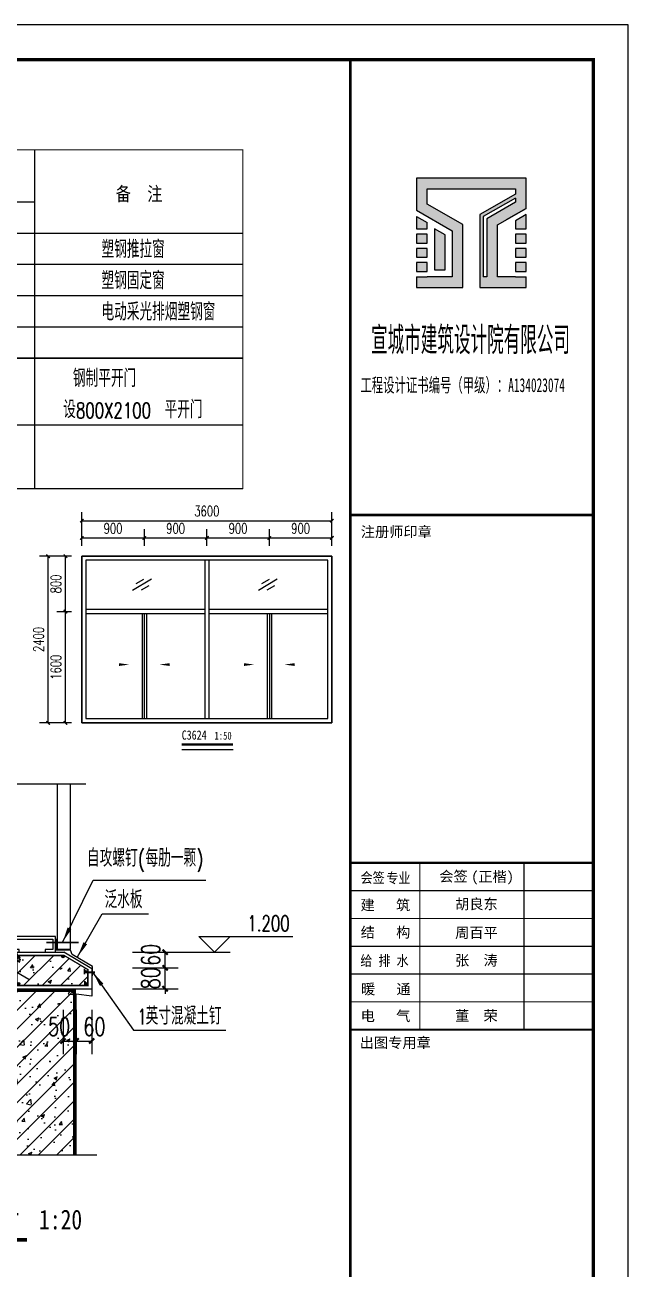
# Model space of a CAD drawing. Extents: x 683431 to 951238, y -788560 to -543702.
# Drawn here: x 866559 to 883931, y -764985 to -729160 of the extents above; entities that cross this region are included whole.
import ezdxf
from ezdxf.enums import TextEntityAlignment as Align

# ---------------------------------------------------------------- set-up
doc = ezdxf.new("R2010")
doc.units = 0
doc.header["$LTSCALE"] = 1000
doc.header["$MEASUREMENT"] = 0
for name, color, linetype in [('BZ_标准图框', 7, 'Continuous'), ('C型钢', 6, 'Continuous'), ('DIM_SYMB', 3, 'Continuous'), ('DOTE', 1, 'Continuous'), ('PUB_DIM', 3, 'Continuous'), ('PUB_TEXT', 3, 'Continuous'), ('PUB_TITLE', 4, 'Continuous'), ('RAIL', 163, 'Continuous'), ('TK(图框线)', 45, 'Continuous'), ('WALL', 7, 'Continuous'), ('梁柱', 3, 'Continuous')]:
    doc.layers.add(name, color=color, linetype=linetype)
doc.styles.add('-宋体', font='', dxfattribs={"width": 0.8})
doc.styles.add('_TCH_DIM', font='SIMPLEX', dxfattribs={"bigfont": 'GBCBIG'})
doc.styles.add('_TCH_DIM_T3', font='SIMPLEX', dxfattribs={"width": 0.705882, "bigfont": 'GBCBIG'})
doc.styles.add('_TCH_LABEL', font='COMPLEX', dxfattribs={"bigfont": 'GBCBIG'})
doc.styles.add('HT', font='')
doc.styles.add('TESD', font='tssdeng.shx', dxfattribs={"width": 0.8, "bigfont": '_hztxt.shx'})
doc.styles.add('YAYA', font='', dxfattribs={"width": 0.8, "height": 1})
doc.styles.add('宋体', font='')
doc.styles.get('-宋体').set_extended_font_data('SimSun')
doc.styles.get('HT').set_extended_font_data('SimHei')
doc.styles.get('YAYA').set_extended_font_data('SimSun')
doc.styles.get('宋体').set_extended_font_data('SimSun')
doc.dimstyles.new('20&&100', dxfattribs={"dimtxt": 350, "dimasz": 100, "dimexe": 250, "dimexo": 300, "dimgap": 100, "dimtad": 1, "dimdec": 0, "dimlfac": 0.2, "dimzin": 0, "dimdsep": 46, "dimtxsty": '_TCH_DIM_T3', "dimblk": 'ARCHTICK', "dimcen": 0.09, "dimclrt": 7, "dimazin": 2, "dimtfac": 1, "dimtdec": 0, "dimtix": 1, "dimtmove": 2, "dimatfit": 3, "dimfxl": 0, "dimtolj": 1, "dimtzin": 0, "dimarcsym": 0})
doc.dimstyles.new('_TCH_ARCH&&50', dxfattribs={"dimtxt": 148.75, "dimasz": 50, "dimexe": 125, "dimexo": 150, "dimgap": 63.125, "dimtad": 1, "dimdec": 0, "dimzin": 0, "dimdsep": 46, "dimtxsty": '_TCH_DIM_T3', "dimblk": 'ARCHTICK', "dimcen": 0.09, "dimazin": 2, "dimtfac": 1, "dimtdec": 0, "dimtix": 1, "dimtmove": 2, "dimatfit": 3, "dimfxl": 0, "dimtolj": 1, "dimtzin": 0, "dimarcsym": 0})
pattern_1 = [(45, (0, 0), (-176.777, 176.777), []), (50, (0, 0), (717.26, -62.752), [75, -825]), (355, (0, 0), (-138.75, 752.19), [60, -660]), (100.451, (59.8, -5.2), (578.51, 689.44), [63.74, -701.14]), (46.184, (0, 200), (1067.24, -165.52), [112.5, -1237.5]), (96.636, (88.9, 186.2), (934.66, 974.12), [95.61, -1051.71]), (351.184, (0, 200), (934.66, 974.12), [90, -990]), (21, (100, 150), (596.907, -402.62), [75, -825]), (326, (100, 150), (243.315, 725.15), [60, -660]), (71.451, (149.74, 116.45), (840.22, 322.53), [63.74, -701.14]), (37.5, (0, 0), (12.16, 332.894), [0, -652, 0, -670, 0, -662.5]), (7.5, (0, 0), (263.07, 394.412), [0, -382, 0, -637, 0, -252.5]), (327.5, (-223, 0), (533.8224, -22.555), [0, -250, 0, -780, 0, -1035]), (317.5, (-323, 0), (583.186, 100.105), [0, -325, 0, -518, 0, -735])]

# ---------------------------------------------------------------- blocks, each defined once
blk = doc.blocks.new('_ArchTick')
at = {"color": 0, "linetype": 'ByBlock', "const_width": 0.4}
blk.add_lwpolyline([(-0.5, -0.5), (0.5, 0.5)], dxfattribs=at)
blk = doc.blocks.new('*D530')
at = {"layer": 'Defpoints', "color": 0}
for p in [(901302, -753307), (901538, -753307), (901538, -754107)]:
    blk.add_point(p, dxfattribs=at)
at = {"layer": 'PUB_DIM', "color": 0, "lineweight": -2}
for p, q in [((901388, -753307), (901177, -753307)), ((901302, -754107), (901302, -753307)), ((901388, -754107), (901177, -754107))]:
    blk.add_line(p, q, dxfattribs=at)
at = {"layer": 'PUB_DIM', "color": 0, "lineweight": -2, "xscale": 50, "yscale": 50, "zscale": 50}
for p, rotation in [((901302, -753307), 90), ((901302, -754107), 270)]:
    blk.add_blockref('_ArchTick', p, dxfattribs=dict(at, rotation=rotation))
at = {"layer": 'PUB_DIM', "color": 0, "insert": (901165, -753707), "char_height": 148.8, "attachment_point": 5, "rotation": 90, "style": '_TCH_DIM_T3'}
blk.add_mtext('\\A1;800', dxfattribs=at)
blk = doc.blocks.new('*D531')
at = {"layer": 'Defpoints', "color": 0}
for p in [(901302, -754107), (901538, -754107), (901538, -755707)]:
    blk.add_point(p, dxfattribs=at)
at = {"layer": 'PUB_DIM', "color": 0, "lineweight": -2}
for p, q in [((901388, -754107), (901177, -754107)), ((901302, -755707), (901302, -754107)), ((901388, -755707), (901177, -755707))]:
    blk.add_line(p, q, dxfattribs=at)
at = {"layer": 'PUB_DIM', "color": 0, "lineweight": -2, "xscale": 50, "yscale": 50, "zscale": 50}
for p, rotation in [((901302, -754107), 90), ((901302, -755707), 270)]:
    blk.add_blockref('_ArchTick', p, dxfattribs=dict(at, rotation=rotation))
at = {"layer": 'PUB_DIM', "color": 0, "insert": (901165, -754907), "char_height": 148.8, "attachment_point": 5, "rotation": 90, "style": '_TCH_DIM_T3'}
blk.add_mtext('\\A1;1600', dxfattribs=at)
blk = doc.blocks.new('*D532')
at = {"layer": 'Defpoints', "color": 0}
for p in [(902438, -753046), (901538, -753307), (902438, -753307)]:
    blk.add_point(p, dxfattribs=at)
at = {"layer": 'PUB_DIM', "color": 0, "lineweight": -2}
for p, q in [((901538, -753157), (901538, -752921)), ((902438, -753157), (902438, -752921)), ((901538, -753046), (902438, -753046))]:
    blk.add_line(p, q, dxfattribs=at)
at = {"layer": 'PUB_DIM', "color": 0, "lineweight": -2, "xscale": 50, "yscale": 50, "zscale": 50, "rotation": 180}
blk.add_blockref('_ArchTick', (901538, -753046), dxfattribs=at)
at = {"layer": 'PUB_DIM', "color": 0, "lineweight": -2, "xscale": 50, "yscale": 50, "zscale": 50}
blk.add_blockref('_ArchTick', (902438, -753046), dxfattribs=at)
at = {"layer": 'PUB_DIM', "color": 0, "insert": (901988, -752908), "char_height": 148.8, "attachment_point": 5, "style": '_TCH_DIM_T3'}
blk.add_mtext('\\A1;900', dxfattribs=at)
blk = doc.blocks.new('*D533')
at = {"layer": 'Defpoints', "color": 0}
for p in [(903338, -753046), (902438, -753307), (903338, -753307)]:
    blk.add_point(p, dxfattribs=at)
at = {"layer": 'PUB_DIM', "color": 0, "lineweight": -2}
for p, q in [((902438, -753157), (902438, -752921)), ((903338, -753157), (903338, -752921)), ((902438, -753046), (903338, -753046))]:
    blk.add_line(p, q, dxfattribs=at)
at = {"layer": 'PUB_DIM', "color": 0, "lineweight": -2, "xscale": 50, "yscale": 50, "zscale": 50, "rotation": 180}
blk.add_blockref('_ArchTick', (902438, -753046), dxfattribs=at)
at = {"layer": 'PUB_DIM', "color": 0, "lineweight": -2, "xscale": 50, "yscale": 50, "zscale": 50}
blk.add_blockref('_ArchTick', (903338, -753046), dxfattribs=at)
at = {"layer": 'PUB_DIM', "color": 0, "insert": (902888, -752908), "char_height": 148.8, "attachment_point": 5, "style": '_TCH_DIM_T3'}
blk.add_mtext('\\A1;900', dxfattribs=at)
blk = doc.blocks.new('*D534')
at = {"layer": 'Defpoints', "color": 0}
for p in [(904238, -753046), (903338, -753307), (904238, -753307)]:
    blk.add_point(p, dxfattribs=at)
at = {"layer": 'PUB_DIM', "color": 0, "lineweight": -2}
for p, q in [((903338, -753157), (903338, -752921)), ((904238, -753157), (904238, -752921)), ((903338, -753046), (904238, -753046))]:
    blk.add_line(p, q, dxfattribs=at)
at = {"layer": 'PUB_DIM', "color": 0, "lineweight": -2, "xscale": 50, "yscale": 50, "zscale": 50, "rotation": 180}
blk.add_blockref('_ArchTick', (903338, -753046), dxfattribs=at)
at = {"layer": 'PUB_DIM', "color": 0, "lineweight": -2, "xscale": 50, "yscale": 50, "zscale": 50}
blk.add_blockref('_ArchTick', (904238, -753046), dxfattribs=at)
at = {"layer": 'PUB_DIM', "color": 0, "insert": (903788, -752908), "char_height": 148.8, "attachment_point": 5, "style": '_TCH_DIM_T3'}
blk.add_mtext('\\A1;900', dxfattribs=at)
blk = doc.blocks.new('*D535')
at = {"layer": 'Defpoints', "color": 0}
for p in [(905138, -753046), (904238, -753307), (905138, -753307)]:
    blk.add_point(p, dxfattribs=at)
at = {"layer": 'PUB_DIM', "color": 0, "lineweight": -2}
for p, q in [((904238, -753157), (904238, -752921)), ((905138, -753157), (905138, -752921)), ((904238, -753046), (905138, -753046))]:
    blk.add_line(p, q, dxfattribs=at)
at = {"layer": 'PUB_DIM', "color": 0, "lineweight": -2, "xscale": 50, "yscale": 50, "zscale": 50, "rotation": 180}
blk.add_blockref('_ArchTick', (904238, -753046), dxfattribs=at)
at = {"layer": 'PUB_DIM', "color": 0, "lineweight": -2, "xscale": 50, "yscale": 50, "zscale": 50}
blk.add_blockref('_ArchTick', (905138, -753046), dxfattribs=at)
at = {"layer": 'PUB_DIM', "color": 0, "insert": (904688, -752908), "char_height": 148.8, "attachment_point": 5, "style": '_TCH_DIM_T3'}
blk.add_mtext('\\A1;900', dxfattribs=at)
blk = doc.blocks.new('*D536')
at = {"layer": 'Defpoints', "color": 0}
for p in [(901052, -753307), (901538, -753307), (901538, -755707)]:
    blk.add_point(p, dxfattribs=at)
at = {"layer": 'PUB_DIM', "color": 0, "lineweight": -2}
for p, q in [((901388, -753307), (900927, -753307)), ((901052, -755707), (901052, -753307)), ((901388, -755707), (900927, -755707))]:
    blk.add_line(p, q, dxfattribs=at)
at = {"layer": 'PUB_DIM', "color": 0, "lineweight": -2, "xscale": 50, "yscale": 50, "zscale": 50}
for p, rotation in [((901052, -753307), 90), ((901052, -755707), 270)]:
    blk.add_blockref('_ArchTick', p, dxfattribs=dict(at, rotation=rotation))
at = {"layer": 'PUB_DIM', "color": 0, "insert": (900915, -754507), "char_height": 148.8, "attachment_point": 5, "rotation": 90, "style": '_TCH_DIM_T3'}
blk.add_mtext('\\A1;2400', dxfattribs=at)
blk = doc.blocks.new('*D537')
at = {"layer": 'Defpoints', "color": 0}
for p in [(905138, -752797), (901538, -753307), (905138, -753307)]:
    blk.add_point(p, dxfattribs=at)
at = {"layer": 'PUB_DIM', "color": 0, "lineweight": -2}
for p, q in [((901538, -753157), (901538, -752672)), ((901538, -752797), (905138, -752797)), ((905138, -753157), (905138, -752672))]:
    blk.add_line(p, q, dxfattribs=at)
at = {"layer": 'PUB_DIM', "color": 0, "lineweight": -2, "xscale": 50, "yscale": 50, "zscale": 50, "rotation": 180}
blk.add_blockref('_ArchTick', (901538, -752797), dxfattribs=at)
at = {"layer": 'PUB_DIM', "color": 0, "lineweight": -2, "xscale": 50, "yscale": 50, "zscale": 50}
blk.add_blockref('_ArchTick', (905138, -752797), dxfattribs=at)
at = {"layer": 'PUB_DIM', "color": 0, "insert": (903338, -752659), "char_height": 148.8, "attachment_point": 5, "style": '_TCH_DIM_T3'}
blk.add_mtext('\\A1;3600', dxfattribs=at)
blk = doc.blocks.new('*D24')
at = {"layer": 'Defpoints', "color": 0}
for p in [(4537, 5988), (4789, 5988), (4789, 5088)]:
    blk.add_point(p, dxfattribs=at)
at = {"layer": 'PUB_DIM', "color": 0, "lineweight": -2}
for p, q in [((4537, 5688), (4537, 4838)), ((4789, 5688), (4789, 4838)), ((4537, 5088), (4789, 5088))]:
    blk.add_line(p, q, dxfattribs=at)
at = {"layer": 'PUB_DIM', "color": 0, "lineweight": -2, "xscale": 100, "yscale": 100, "zscale": 100, "rotation": 180}
blk.add_blockref('_ArchTick', (4537, 5088), dxfattribs=at)
at = {"layer": 'PUB_DIM', "color": 0, "lineweight": -2, "xscale": 100, "yscale": 100, "zscale": 100}
blk.add_blockref('_ArchTick', (4789, 5088), dxfattribs=at)
at = {"layer": 'PUB_DIM', "color": 7, "insert": (4463, 5363), "char_height": 350, "attachment_point": 5, "style": '_TCH_DIM_T3'}
blk.add_mtext('\\A1;50', dxfattribs=at)
blk = doc.blocks.new('*D25')
at = {"layer": 'Defpoints', "color": 0}
for p in [(4789, 5988), (5089, 5988), (5089, 5088)]:
    blk.add_point(p, dxfattribs=at)
at = {"layer": 'PUB_DIM', "color": 0, "lineweight": -2}
for p, q in [((4789, 5688), (4789, 4838)), ((5089, 5688), (5089, 4838)), ((4789, 5088), (5089, 5088))]:
    blk.add_line(p, q, dxfattribs=at)
at = {"layer": 'PUB_DIM', "color": 0, "lineweight": -2, "xscale": 100, "yscale": 100, "zscale": 100, "rotation": 180}
blk.add_blockref('_ArchTick', (4789, 5088), dxfattribs=at)
at = {"layer": 'PUB_DIM', "color": 0, "lineweight": -2, "xscale": 100, "yscale": 100, "zscale": 100}
blk.add_blockref('_ArchTick', (5089, 5088), dxfattribs=at)
at = {"layer": 'PUB_DIM', "color": 7, "insert": (5139, 5363), "char_height": 350, "attachment_point": 5, "style": '_TCH_DIM_T3'}
blk.add_mtext('\\A1;60', dxfattribs=at)
blk = doc.blocks.new('*D26')
at = {"layer": 'Defpoints', "color": 0}
for p in [(5573, 6492), (6497, 6492), (5573, 6092)]:
    blk.add_point(p, dxfattribs=at)
at = {"layer": 'PUB_DIM', "color": 0, "lineweight": -2}
for p, q in [((5873, 6492), (6747, 6492)), ((6497, 6492), (6497, 6592)), ((6497, 6092), (6497, 6492)), ((5873, 6092), (6747, 6092)), ((6497, 6092), (6497, 5992))]:
    blk.add_line(p, q, dxfattribs=at)
at = {"layer": 'PUB_DIM', "color": 0, "lineweight": -2, "xscale": 100, "yscale": 100, "zscale": 100}
for p, rotation in [((6497, 6492), 270), ((6497, 6092), 90)]:
    blk.add_blockref('_ArchTick', p, dxfattribs=dict(at, rotation=rotation))
at = {"layer": 'PUB_DIM', "color": 7, "insert": (6222, 6292), "char_height": 350, "attachment_point": 5, "rotation": 90, "style": '_TCH_DIM_T3'}
blk.add_mtext('\\A1;80', dxfattribs=at)
blk = doc.blocks.new('*D27')
at = {"layer": 'Defpoints', "color": 0}
for p in [(5573, 6792), (6497, 6792), (5573, 6492)]:
    blk.add_point(p, dxfattribs=at)
at = {"layer": 'PUB_DIM', "color": 0, "lineweight": -2}
for p, q in [((5873, 6792), (6747, 6792)), ((6497, 6492), (6497, 6792)), ((5873, 6492), (6747, 6492))]:
    blk.add_line(p, q, dxfattribs=at)
at = {"layer": 'PUB_DIM', "color": 0, "lineweight": -2, "xscale": 100, "yscale": 100, "zscale": 100}
for p, rotation in [((6497, 6792), 90), ((6497, 6492), 270)]:
    blk.add_blockref('_ArchTick', p, dxfattribs=dict(at, rotation=rotation))
at = {"layer": 'PUB_DIM', "color": 7, "insert": (6222, 6742), "char_height": 350, "attachment_point": 5, "rotation": 90, "style": '_TCH_DIM_T3'}
blk.add_mtext('\\A1;60', dxfattribs=at)
blk = doc.blocks.new('ht34rwe4')
h = blk.add_hatch(color=1)
h.paths.add_polyline_path([(738520, -622688), (738520, -619537), (737594, -619537), (737003, -620561), (735676, -620561), (735676, -619844), (735676, -619537), (735369, -619537), (735369, -620868), (737180, -620868), (737771, -619844), (738213, -619844), (738213, -622381), (738059, -622381), (737468, -621357), (735369, -621357), (735369, -622688), (735676, -622688), (735676, -622381), (735676, -621869), (737172, -621869), (737645, -622688)])
h.paths.add_polyline_path([(737822, -622381), (737349, -621562), (735676, -621562), (735676, -621459), (737409, -621459), (737941, -622381)], flags=16)
h = blk.add_hatch(color=1)
h.paths.add_polyline_path([(737468, -622688), (737290, -622381), (737058, -622381), (737058, -622688)])
h.paths.add_polyline_path([(736905, -622381), (736649, -622381), (736649, -622688), (736905, -622688)])
h.paths.add_polyline_path([(736495, -622381), (736239, -622381), (736239, -622688), (736495, -622688)])
h.paths.add_polyline_path([(735829, -622688), (736085, -622688), (736085, -622381), (735829, -622381)])
h.paths.add_polyline_path([(736884, -620356), (737062, -620049), (735881, -620049), (735881, -620356)])
h.paths.add_polyline_path([(737417, -619537), (737058, -619537), (737058, -619844), (737239, -619844)])
h.paths.add_polyline_path([(736905, -619537), (736649, -619537), (736649, -619844), (736905, -619844)])
h.paths.add_polyline_path([(736239, -619844), (736495, -619844), (736495, -619537), (736239, -619537)])
h.paths.add_polyline_path([(736085, -619844), (736085, -619537), (735829, -619537), (735829, -619844)])
for points in [[(735676, -619537), (735369, -619537), (735369, -620868), (737180, -620868), (737771, -619844), (738213, -619844), (738213, -622381), (738059, -622381), (737468, -621357), (735369, -621357), (735369, -622688), (735676, -622688)], [(735676, -619537), (735676, -619844)], [(735676, -621869), (737172, -621869), (737645, -622688), (738520, -622688), (738520, -619537), (737594, -619537), (737003, -620561), (735676, -620561), (735676, -619844)], [(737417, -619537), (737058, -619537), (737058, -619844), (737239, -619844)], [(737417, -619537), (737239, -619844)], [(737941, -622381), (737409, -621459), (735676, -621459)], [(735676, -621562), (735676, -621459)], [(737822, -622381), (737349, -621562), (735676, -621562)], [(735676, -622381), (735676, -621869)], [(737645, -622688), (737316, -622118)], [(735676, -622381), (735676, -622688)], [(737290, -622381), (737058, -622381), (737058, -622688), (737468, -622688)], [(737468, -622688), (737290, -622381)], [(737941, -622381), (737822, -622381)]]:
    blk.add_lwpolyline(points)
for points in [[(736085, -619537), (735829, -619537), (735829, -619844), (736085, -619844)], [(736495, -619537), (736239, -619537), (736239, -619844), (736495, -619844)], [(736905, -619537), (736649, -619537), (736649, -619844), (736905, -619844)], [(736884, -620356), (737062, -620049), (735881, -620049), (735881, -620356)], [(736085, -622381), (735829, -622381), (735829, -622688), (736085, -622688)], [(736495, -622381), (736239, -622381), (736239, -622688), (736495, -622688)], [(736905, -622381), (736649, -622381), (736649, -622688), (736905, -622688)]]:
    blk.add_lwpolyline(points, close=True)
at = {"layer": 'BZ_标准图框'}
for points, const_width in [([(684531, -617629), (741931, -617629)], 70), ([(714001, -624629), (714001, -617629)], 50), ([(714801, -624629), (714801, -617629)], 35), ([(715601, -624629), (715601, -617629)], 35), ([(716401, -624629), (716401, -617629)], 35), ([(717201, -624629), (717201, -617629)], 35), ([(718001, -624629), (718001, -617629)], 35), ([(718801, -617629), (718801, -624629)], 70), ([(728819, -617661), (728819, -624661)], 70), ([(718801, -619629), (714001, -619629)], 35), ([(718801, -622629), (714001, -622629)], 35)]:
    blk.add_lwpolyline(points, dxfattribs=dict(at, const_width=const_width))
at = {"layer": 'BZ_标准图框', "style": 'HT'}
for s, p in [('出图专用章', (713476, -617900)), ('暖   通', (715020, -617936)), ('结   构', (716654, -617927)), ('建   筑', (717439, -617923)), ('注册师印章', (728185, -617930)), ('电   气', (714246, -617926)), ('会签', (718267, -620191)), ('(正楷)', (718258, -621112))]:
    blk.add_text(s, height=300, rotation=270, dxfattribs=at).set_placement(p)
for s, height, width, p in [('给 排 水', 300, 0.85, (715836, -617918)), ('会签', 300, 0.85, (718227, -617923)), ('工程设计证书编号（甲级）：A134023074', 400, 0.6, (732360, -617920)), ('专业', 300, 0.85, (718218, -618665))]:
    blk.add_text(s, height=height, rotation=270, dxfattribs=dict(at, width=width)).set_placement(p)
at = {"layer": 'BZ_标准图框', "style": 'HT', "width": 0.5}
blk.add_text('宣城市建筑设计院有限公司', height=700, rotation=270, dxfattribs=at).set_placement((733527, -621091), align=Align.CENTER)
at = {"layer": 'TK(图框线)', "style": 'HT'}
for s, p in [('董  荣', (714252, -620646)), ('张  涛', (715847, -620646)), ('周百平', (716644, -620646)), ('胡良东', (717469, -620646))]:
    blk.add_text(s, height=300, rotation=270, dxfattribs=at).set_placement(p)
blk = doc.blocks.new('kytr23ew')
for p, q in [((902540.6, -753639.3), (902268.4, -753803)), ((902425.2, -753641.5), (902315.8, -753707.4)), ((902501.9, -753733.6), (902392.4, -753799.5)), ((904351.5, -753639.3), (904079.4, -753803)), ((904236.2, -753641.5), (904126.7, -753707.4)), ((904312.8, -753733.6), (904203.4, -753799.5))]:
    blk.add_line(p, q)
at = {"layer": 'DIM_SYMB'}
for points in [[(901746.4, -754868.5, 0, 0, 0), (902221, -754868.5, 0, 40, 0), (902071, -754868.5, 0, 0, 0)], [(903129.2, -754868.5, 0, 0, 0), (902654.7, -754868.5, 0, 40, 0), (902804.7, -754868.5, 0, 0, 0)], [(903546.4, -754868.5, 0, 0, 0), (904021, -754868.5, 0, 40, 0), (903871, -754868.5, 0, 0, 0)], [(904929.2, -754868.5, 0, 0, 0), (904454.7, -754868.5, 0, 40, 0), (904604.7, -754868.5, 0, 0, 0)]]:
    blk.add_lwpolyline(points, format="xyseb", dxfattribs=at)
at = {"layer": 'RAIL', "ltscale": 0.5}
for p, q in [((901537.8, -755707.1), (901537.8, -753307.1)), ((901537.8, -753307.1), (905137.8, -753307.1)), ((903307.8, -753367.1), (903307.8, -755647.1)), ((903367.8, -753367.1), (903367.8, -755647.1)), ((905137.8, -753307.1), (905137.8, -755707.1)), ((903307.8, -754077.1), (901597.8, -754077.1)), ((905077.8, -754077.1), (903367.8, -754077.1)), ((903307.8, -754137.1), (901597.8, -754137.1)), ((902407.8, -754137.1), (902407.8, -755647.1)), ((902437.8, -754137.1), (902437.8, -755647.1)), ((902467.8, -754137.1), (902467.8, -755647.1)), ((905077.8, -754137.1), (903367.8, -754137.1)), ((904207.8, -754137.1), (904207.8, -755647.1)), ((904237.8, -754137.1), (904237.8, -755647.1)), ((904267.8, -754137.1), (904267.8, -755647.1)), ((905137.8, -755707.1), (901537.8, -755707.1))]:
    blk.add_line(p, q, dxfattribs=at)
for points in [[(905137.8, -753307.1), (901537.8, -753307.1), (901537.8, -755707.1), (905137.8, -755707.1)], [(905077.8, -753367.1), (901597.8, -753367.1), (901597.8, -755647.1), (905077.8, -755647.1)]]:
    blk.add_lwpolyline(points, close=True, dxfattribs=at)
at = {"layer": 'PUB_DIM'}
dim = blk.add_aligned_dim(p1=(901537.8, -753307.1), p2=(905137.8, -753307.1), distance=510.2, dimstyle='_TCH_ARCH&&50', dxfattribs=at)
dim.commit()
dim.dimension.update_dxf_attribs({"geometry": '*D537', "text_midpoint": (903337.8, -752659.4)})
at = {"layer": 'PUB_DIM', "color": 3}
for p1, p2, distance, picture, middle in [((901537.8, -753307.1), (902437.8, -753307.1), 261.1, '*D532', (901987.8, -752908.5)), ((902437.8, -753307.1), (903337.8, -753307.1), 261.1, '*D533', (902887.8, -752908.5)), ((903337.8, -753307.1), (904237.8, -753307.1), 261.1, '*D534', (903787.8, -752908.5)), ((904237.8, -753307.1), (905137.8, -753307.1), 261.1, '*D535', (904687.8, -752908.5)), ((901537.8, -755707.1), (901537.8, -753307.1), 485.4, '*D536', (900914.9, -754507.1)), ((901537.8, -754107.1), (901537.8, -753307.1), 235.6, '*D530', (901164.7, -753707.1)), ((901537.8, -755707.1), (901537.8, -754107.1), 235.6, '*D531', (901164.7, -754907.1))]:
    dim = blk.add_aligned_dim(p1=p1, p2=p2, distance=distance, dimstyle='_TCH_ARCH&&50', dxfattribs=at)
    dim.commit()
    dim.dimension.update_dxf_attribs({"geometry": picture, "text_midpoint": middle})
blk = doc.blocks.new('A$C371C1FDF')
h = blk.add_hatch()
h.set_pattern_fill('钢筋混凝土', color=8, scale=100, style=0)
h.set_pattern_definition(pattern_1)
h.paths.add_polyline_path([(3670.9, 6730.3), (3680.4, 6709.6, -0.5468748), (3711.2, 6689.9, -1), (3667.8, 6689.9, -0.2929295), (3680.4, 6709.6), (3670.9, 6730.3), (3652.7, 6730.3), (3652.7, 6416.5), (3652.7, 6152.5), (5015.6, 6152.5), (5015.6, 6407.8), (5000.9, 6407.8, -0.7413568), (4961.2, 6419.8, -1), (5004.5, 6419.8), (5015.6, 6459), (4557.9, 6730.3)])
h.paths.add_polyline_path([(4515.2, 6704.7, -1), (4558.5, 6704.7, -1)], flags=16)
h.paths.add_polyline_path([(3707.1, 6188.7, -1), (3663.8, 6188.7, -1)], flags=16)
h.paths.add_polyline_path([(5011, 6188.7, -1), (4967.7, 6188.7, -1)], flags=16)
for points in [[(3711.2, 6689.9, 1), (3667.8, 6689.9, 1)], [(4558.5, 6704.7, 1.0000004), (4515.2, 6704.7, 1.0000004)], [(3707.1, 6188.7, 1), (3663.8, 6188.7, 1)], [(5004.5, 6419.8, 1), (4961.2, 6419.8, 1)], [(5011, 6188.7, 1), (4967.7, 6188.7, 1)]]:
    blk.add_hatch(color=256).paths.add_polyline_path(points)
h = blk.add_hatch()
h.set_pattern_fill('钢筋混凝土', color=8, scale=100, style=0)
h.set_pattern_definition(pattern_1)
h.paths.add_polyline_path([(4759.4, 6061.7), (3519.4, 6061.7), (3519.4, 2902.2), (4759.4, 2902.2)])
h.paths.add_polyline_path([(4079.8, 5588.4), (4847, 5588.4), (4847, 5138.4), (4079.8, 5138.4)], flags=9)
for p, q in [((4423.6, 10025.3), (4423.6, 6850.5)), ((4673.6, 10025.3), (4673.6, 6850.5)), ((3383, 6962), (3564.1, 6962)), ((3383, 6930), (3564.1, 6930)), ((3564.1, 6962), (3631.3, 6946)), ((3564.1, 6930), (3631.3, 6946)), ((3489.4, 6191.7), (3489.4, 6791.7)), ((3584, 6791.7), (4552.4, 6791.7)), ((3589.4, 6091.7), (3589.4, 6791.7)), ((4423.6, 6850.5), (4673.6, 6850.5)), ((5089.4, 6473.4), (4552.4, 6791.7)), ((5089.4, 6473.4), (5089.4, 5947.3)), ((5252.5, 6233), (5105.9, 6411.2)), ((3589.4, 6091.7), (5089.4, 6091.7)), ((5089.4, 5947.3), (4789.4, 5988.4))]:
    blk.add_line(p, q)
blk.add_lwpolyline([(3365.2, 6982.1), (3378, 6982.1), (3383, 6977.1), (3383, 6915), (3378, 6910), (3365.2, 6910), (3360.2, 6915), (3360.2, 6977.1)], close=True)
at = {"color": 8}
for points, const_width in [([(4219.5, 6980.8), (4835.2, 6980.8)], 30), ([(4979.1, 6407.8), (5153.3, 6407.8)], 40)]:
    blk.add_lwpolyline(points, dxfattribs=dict(at, const_width=const_width))
at = {"color": 2}
blk.add_lwpolyline([(5105.9, 6341.2), (5105.9, 6518.7), (4715, 6750.4), (4682.5, 6830.8), (4408.6, 6830.8), (4408.6, 7047.8)], dxfattribs=at)
blk.add_lwpolyline([(3652.7, 6416.5, 30, 30, 0), (3652.7, 6730.3, 30, 30, 0), (4557.9, 6730.3, 25, 25, 0), (5015.6, 6459, 25, 25, 0), (5015.6, 6459, 25, 25, 0), (5015.6, 6416.5, 25, 25, 0)], format="xyseb")
at = {"const_width": 30}
for points in [[(4948.7, 6475.2), (4948.7, 6367.4)], [(5015.6, 6416.5), (5015.6, 6152.5), (3652.7, 6152.5), (3652.7, 6416.5)], [(4952.4, 6159.4), (4952.4, 6241.1)]]:
    blk.add_lwpolyline(points, dxfattribs=at)
for centre in [(3689.5, 6689.9), (4536.9, 6704.7), (3685.4, 6188.7), (4982.9, 6419.8), (4989.4, 6188.7)]:
    blk.add_circle(centre, 21.7)
blk.add_arc((3360.2, 6946), 16, 90, 270)
at = {"layer": 'C型钢'}
blk.add_lwpolyline([(4194.7, 6791.7), (4394.7, 6791.7), (4394.7, 7091.7), (3494.7, 7091.7), (3494.7, 6791.7), (3694.7, 6791.7), (3694.7, 6841.7), (3544.7, 6841.7), (3544.7, 7041.7), (4344.7, 7041.7), (4344.7, 6841.7), (4194.7, 6841.7)], close=True, dxfattribs=at)
at = {"layer": 'DOTE'}
blk.add_line((3489.4, 9833.9), (3489.4, 2371.4), dxfattribs=at)
at = {"layer": 'PUB_DIM'}
for p, q in [((2985.6, 8220.8), (1783.9, 8220.8)), ((3689.5, 6689.9), (2985.6, 8220.8)), ((4527.4, 6980.8), (5118.5, 8172.6)), ((5118.5, 8172.6), (7279.1, 8172.6)), ((4816.2, 6704.6), (5288.9, 7531.8)), ((5288.9, 7531.8), (6177, 7531.8)), ((1959.7, 7370.6), (0, 7370.6)), ((3881.8, 6271), (1959.7, 7370.6)), ((7447.4, 6791.7), (7147.4, 7091.7)), ((7147.4, 7091.7), (8947.4, 7091.7)), ((7447.4, 6791.7), (7747.4, 7091.7)), ((6747.4, 6791.7), (7747.4, 6791.7)), ((1141.1, 6284.5), (11.3, 6284.5)), ((3652.7, 6284.5), (1141.1, 6284.5)), ((5105.9, 6411.2), (5893.3, 5297.7)), ((5893.3, 5297.7), (7665.6, 5297.7))]:
    blk.add_line(p, q, dxfattribs=at)
for points in [[(1089.4, 10025.3), (2919, 10025.3), (2995.4, 10235.3), (3069.5, 9815.3), (3144, 10025.3), (4973.6, 10025.3)], [(1089.4, 2902.2), (3026.9, 2902.2), (3103.3, 3112.2), (3177.4, 2692.2), (3251.9, 2902.2), (5189.4, 2902.2)]]:
    blk.add_lwpolyline(points, dxfattribs=at)
for points in [[(4527.4, 6980.8, 0, 80, 0), (4660.7, 7249.6, 0, 0, 0)], [(4816.2, 6704.6, 0, 80, 0), (4965, 6965, 0, 0, 0)], [(5105.9, 6411.2, 0, 80, 0), (5279.1, 6166.3, 0, 0, 0)]]:
    blk.add_lwpolyline(points, format="xyseb", dxfattribs=at)
at = {"layer": 'PUB_DIM', "const_width": 70}
blk.add_lwpolyline([(2414.5, 1271.8), (3844.6, 1271.8)], dxfattribs=at)
at = {"layer": 'WALL'}
for p, q in [((3489.4, 6091.7), (3489.4, 2902.2)), ((4789.4, 2902.2), (4789.4, 5988.4))]:
    blk.add_line(p, q, dxfattribs=at)
at = {"layer": 'WALL', "const_width": 60}
blk.add_lwpolyline([(4759.4, 2902.2), (4759.4, 6061.7), (3519.4, 6061.7), (3519.4, 2902.2)], dxfattribs=at)
at = {"layer": '梁柱'}
for p, q in [((1389.4, 10025.3), (1389.4, 2902.2)), ((1489.4, 10025.3), (1489.4, 2902.2)), ((3389.4, 10025.3), (3389.4, 2902.2)), ((3489.4, 10025.3), (3489.4, 2902.2))]:
    blk.add_line(p, q, dxfattribs=at)
at = {"layer": 'PUB_TEXT'}
for s, height, style, width, p in [('10%%C8', 297.5, '_TCH_DIM', 0.705882, (1888.9, 8325.8)), ('(', 297.5, '_TCH_DIM', 0.705882, (5981.1, 8433.4)), (')', 297.5, '_TCH_DIM', 0.705882, (7104.1, 8433.4)), ('C25', 297.5, '_TCH_DIM', 0.705882, (105, 7475.6)), ('1.200', 297.5, '_TCH_DIM', 0.705882, (8077.4, 7196.7)), ('%%C6@200', 297.5, '_TCH_DIM', 0.705882, (116.3, 6389.5)), ('1', 297.5, '_TCH_DIM', 0.705882, (5963.3, 5402.7)), ('钢柱', 400, 'TESD', 0.8, (1809.6, 4699)), ('外墙', 531.65, '宋体', 0.8, (2542, 1421.8)), ('1:20', 379.75, '宋体', 0.8, (4077.9, 1471.8))]:
    blk.add_text(s, height=height, dxfattribs=dict(at, style=style, width=width)).set_placement(p)
at = {"layer": 'PUB_TEXT', "style": '_TCH_DIM'}
for s, p in [('自攻螺钉', (4998.2, 8433.4)), ('每肋一颗', (6121.1, 8433.4)), ('泛水板', (5334.8, 7636.8)), ('混凝土', (715, 7475.6)), ('英寸混凝土钉', (6123.3, 5402.7))]:
    blk.add_text(s, height=337.59, dxfattribs=at).set_placement(p)
at = {"layer": 'PUB_DIM'}
for base, p1, p2, angle, picture, middle in [((6497.4, 6791.7), (5572.9, 6491.6), (5572.9, 6791.7), 90, '*D27', (6222.4, 6741.7)), ((4789.4, 5088.4), (4537.4, 5988.4), (4789.4, 5988.4), 0, '*D24', (4463.4, 5363.4)), ((5089.4, 5088.4), (4789.4, 5988.4), (5089.4, 5988.4), 0, '*D25', (5139.4, 5363.4))]:
    dim = blk.add_linear_dim(base=base, p1=p1, p2=p2, angle=angle, dimstyle='20&&100', dxfattribs=at)
    dim.commit()
    dim.dimension.update_dxf_attribs({"geometry": picture, "text_midpoint": middle, "dimtype": 129})
dim = blk.add_aligned_dim(p1=(5572.9, 6091.7), p2=(5572.9, 6491.6), distance=-924.5, dimstyle='20&&100', dxfattribs=at)
dim.commit()
dim.dimension.update_dxf_attribs({"geometry": '*D26', "text_midpoint": (6222.4, 6291.7)})

msp = doc.modelspace()

# ---------------------------------------------------------------- linework, layer by layer
for p, q in [((866837.5, -734260.5), (856787.5, -734260.5)), ((872837.5, -736060.5), (845987.5, -736060.5)), ((872837.5, -736960.5), (845987.5, -736960.5)), ((872837.5, -737860.5), (845987.5, -737860.5)), ((872837.5, -738760.5), (845987.5, -738760.5)), ((872837.5, -738760.5), (845987.5, -738760.5)), ((872837.5, -738760.5), (845987.5, -738760.5)), ((872837.5, -738760.5), (845987.5, -738760.5)), ((872837.5, -738760.5), (845987.5, -738760.5)), ((872837.5, -738760.5), (845987.5, -738760.5)), ((872837.5, -738760.5), (845987.5, -738760.5)), ((872837.5, -738760.5), (845987.5, -738760.5))]:
    msp.add_line(p, q)
at = {"ltscale": 0.5}
msp.add_lwpolyline([(845987.5, -740673), (872837.5, -740673)], dxfattribs=at)
at = {"layer": 'DIM_SYMB', "const_width": 70}
msp.add_lwpolyline([(871074.7, -749879.5), (872556.7, -749879.5)], dxfattribs=at)
at = {"layer": 'DIM_SYMB'}
msp.add_lwpolyline([(871074.7, -750019.5), (872556.7, -750019.5)], dxfattribs=at)
at = {"layer": 'PUB_TEXT'}
for p, q in [((866837.5, -732760.5), (866837.5, -742510.5)), ((845087.5, -735160.5), (872837.5, -735160.5)), ((845087.5, -738760.5), (872837.5, -738760.5)), ((845087.5, -738760.5), (872837.5, -738760.5)), ((845987.5, -738760.5), (872837.5, -738760.5)), ((845987.5, -742510.5), (872837.5, -742510.5)), ((845987.5, -742510.5), (872837.5, -742510.5)), ((845987.5, -742510.5), (872837.5, -742510.5)), ((845987.5, -742510.5), (872837.5, -742510.5)), ((845987.5, -742510.5), (872837.5, -742510.5)), ((845987.5, -742510.5), (872837.5, -742510.5))]:
    msp.add_line(p, q, dxfattribs=at)
at = {"layer": 'PUB_TEXT', "const_width": 30}
msp.add_lwpolyline([(872837.5, -742510.5), (872837.5, -732760.5), (845087.5, -732760.5), (845087.5, -742510.5)], close=True, dxfattribs=at)
at = {"layer": 'PUB_TITLE'}
msp.add_lwpolyline([(799830.9, -788560.5), (883930.9, -788560.5), (883930.9, -729160.5), (799830.9, -729160.5)], close=True, dxfattribs=at)
at = {"layer": 'PUB_TITLE', "const_width": 100}
msp.add_lwpolyline([(802330.9, -787560.5), (882930.9, -787560.5), (882930.9, -730160.5), (802330.9, -730160.5)], close=True, dxfattribs=at)

# ---------------------------------------------------------------- block references
for name, p, xscale, yscale, zscale in [('kytr23ew', (-934876.7, 762158.2), 2, 2, 2), ('A$C371C1FDF', (860851.4, -766048.9), 1.5, 1.5, 1.5)]:
    msp.add_blockref(name, p, dxfattribs=dict(xscale=xscale, yscale=yscale, zscale=zscale))
at = {"layer": 'RAIL', "rotation": 90}
msp.add_blockref('ht34rwe4', (258302.2, -1472091.2), dxfattribs=at)

# ---------------------------------------------------------------- texts
at = {"layer": 'PUB_TEXT'}
for s, height, style, width, p in [('备', 398.7, 'YAYA', 0.8, (869177.4, -734223)), ('注', 398.7, 'YAYA', 0.8, (870084.7, -734223)), ('800X2100', 446.25, '_TCH_LABEL', 0.705882, (868030.5, -740485.5)), ('C3624', 264.35, '-宋体', 0.8, (871074.7, -749739.5)), ('1:50', 226.58, '-宋体', 0.8, (872020.8, -749739.5))]:
    msp.add_text(s, height=height, dxfattribs=dict(at, style=style, width=width)).set_placement(p)
at = {"layer": 'PUB_TEXT', "style": '_TCH_LABEL'}
for s, height, p in [('塑钢推拉窗', 506.38, (868765.2, -735873)), ('塑钢固定窗', 506.38, (868765.2, -736773)), ('电动采光排烟塑钢窗', 506.38, (868765.2, -737673)), ('钢制平开门', 506.38, (867942.2, -739585.5)), ('设', 506.4, (867661.9, -740485.5)), ('平开门', 506.38, (870580.5, -740485.5))]:
    msp.add_text(s, height=height, dxfattribs=at).set_placement(p)

doc.saveas('drawing.dxf')
